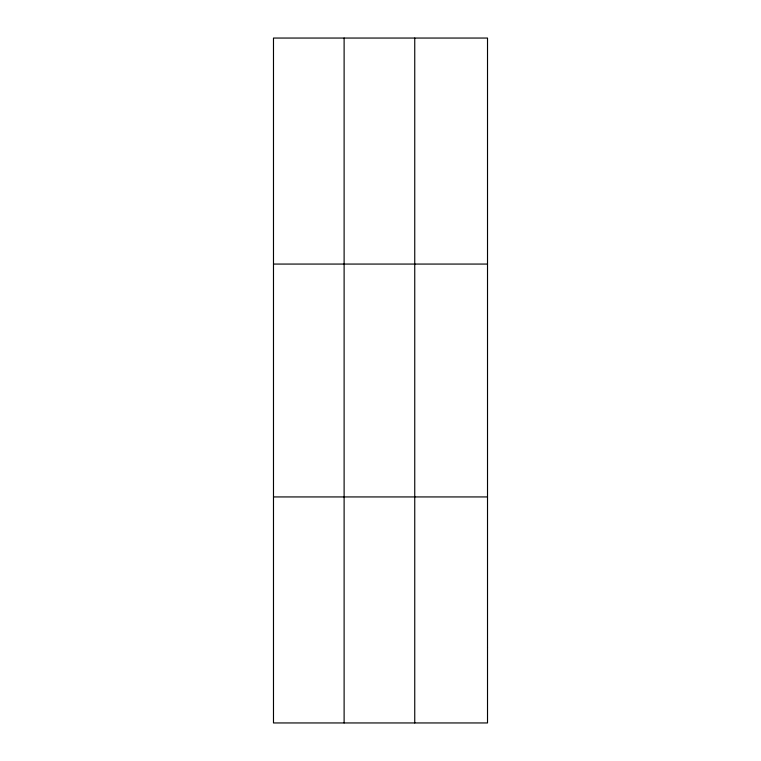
<?xml version="1.0" encoding="UTF-8"?>
<svg xmlns="http://www.w3.org/2000/svg" width="761" height="761" viewBox="0 0 761 761"><rect width="100%" height="100%" fill="white"/><g stroke="black" fill="none" stroke-linecap="round" stroke-linejoin="round"><path stroke-width="1.14" d="M344.115 38.05L344.115 722.95M414.745 38.05L414.745 722.95M273.484 264.067L487.516 264.067M273.484 496.933L487.516 496.933M487.516 647.611L487.516 722.95L273.484 722.95L273.484 38.05L487.516 38.05L487.516 647.611"/></g></svg>
